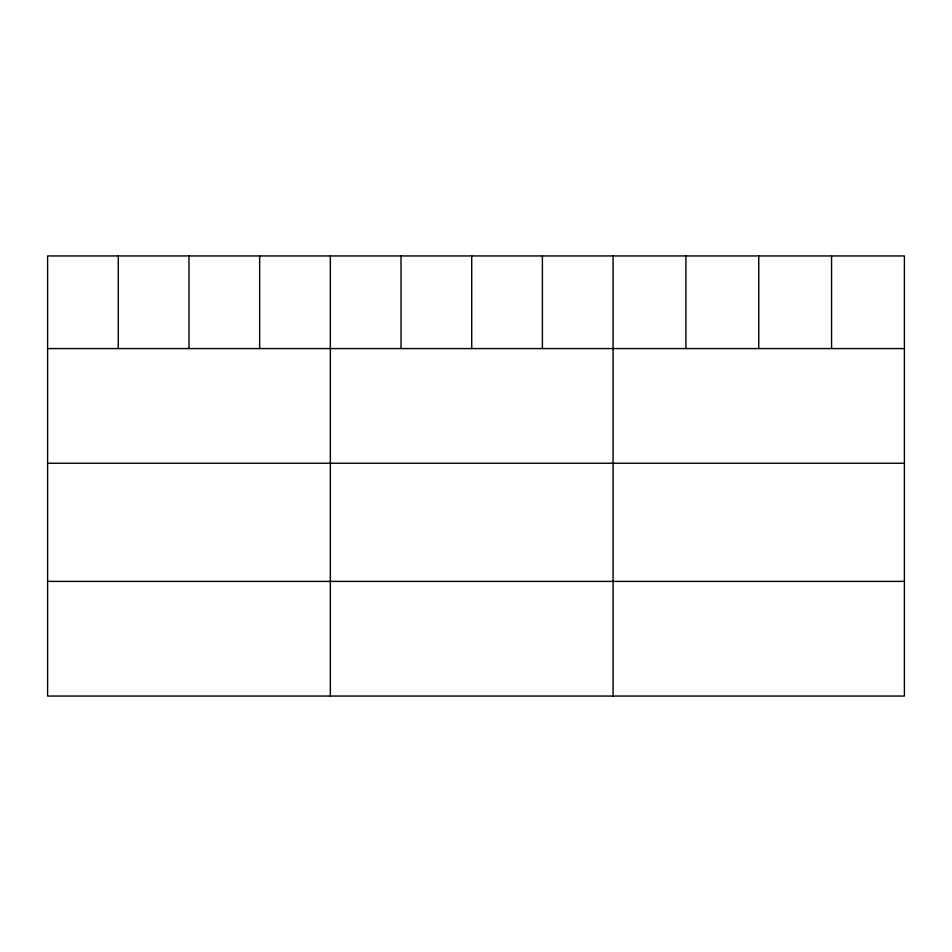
<?xml version="1.0" encoding="UTF-8"?>
<svg xmlns="http://www.w3.org/2000/svg" width="952" height="952" viewBox="0 0 952 952"><rect width="100%" height="100%" fill="white"/><g stroke="black" fill="none" stroke-linecap="round" stroke-linejoin="round"><path stroke-width="1.43" d="M904.4 348.575L904.4 696.055L47.6 696.055L47.6 255.945L904.4 255.945L904.4 348.575L47.6 348.575M47.6 463.243L904.4 463.243M47.6 581.386L904.4 581.386M831.572 255.945L831.572 348.575M758.744 255.945L758.744 348.575M685.916 255.945L685.916 348.575M613.088 255.945L613.088 696.055M542.402 255.945L542.402 348.575M471.716 255.945L471.716 348.575M401.03 255.945L401.03 348.575M330.344 255.945L330.344 696.055M259.658 255.945L259.658 348.575M188.972 255.945L188.972 348.575M118.286 255.945L118.286 348.575"/></g></svg>
